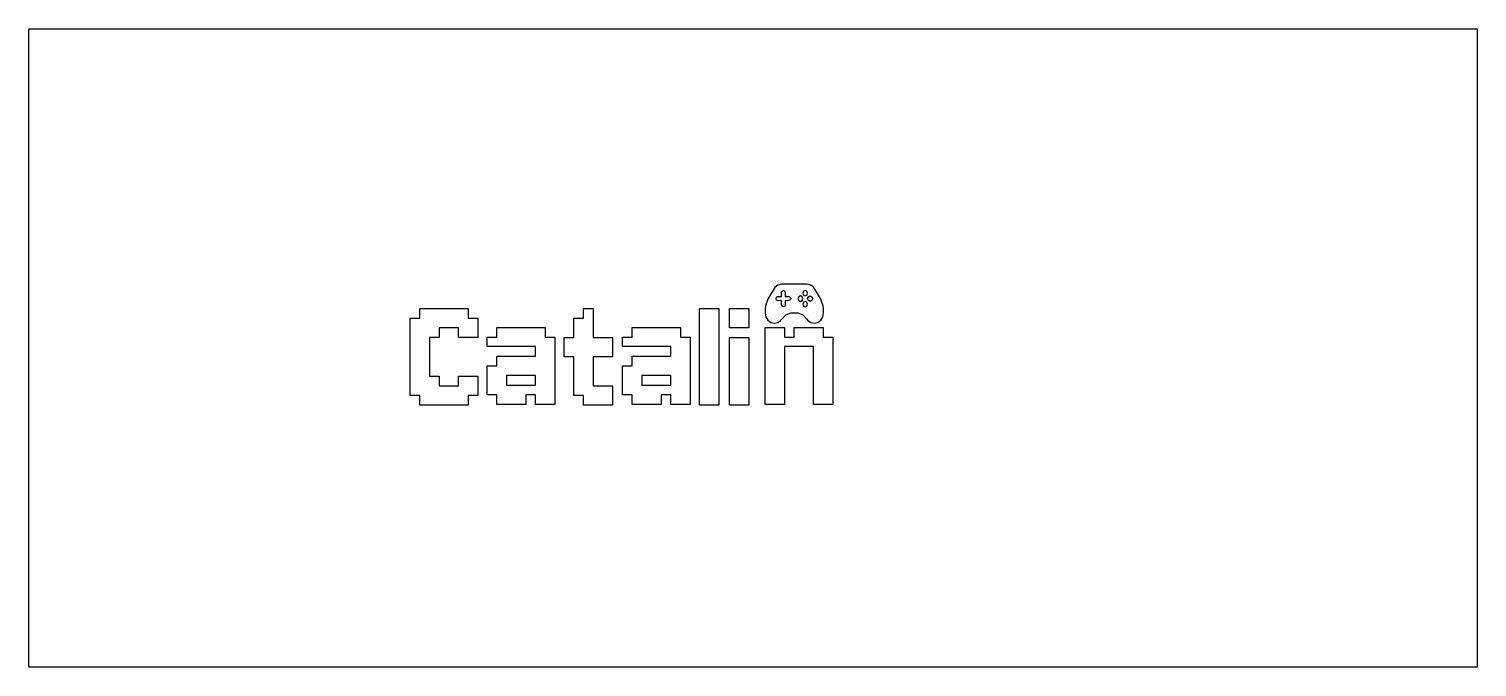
# Model space of a CAD drawing. Extents: x 0 to 204, y 0 to 90.
import ezdxf

# ---------------------------------------------------------------- set-up
doc = ezdxf.new("R2010")
doc.units = 0

msp = doc.modelspace()

# ---------------------------------------------------------------- linework, layer by layer
at = {"layer": 'Layer 1', "color": 7}
msp.add_lwpolyline([(0, 89.9583), (203.993493, 89.9583), (203.993493, 0.00008), (0, 0.00008), (0, 89.9583)], dxfattribs=at)
msp.add_lwpolyline([(0, 89.9583), (203.993493, 89.9583), (203.993493, 0.00008), (0, 0.00008), (0, 89.9583)], dxfattribs=at)
for points in [[(104.088804, 51.850675), (103.776861, 50.934424), (103.716536, 50.494158), (103.716536, 49.91525), (103.817264, 49.352102), (104.091946, 48.89224), (104.499334, 48.582199), (104.998176, 48.468511), (105.488217, 48.578048), (105.891144, 48.877291), (106.048041, 49.053239), (106.627511, 49.638331), (107.304811, 49.91525), (108.330334, 49.91525), (109.007634, 49.638331), (109.587104, 49.053239), (109.744266, 48.877291), (110.146961, 48.578048), (110.636969, 48.468511), (111.135811, 48.582199), (111.543199, 48.89224), (111.817881, 49.352102), (111.918609, 49.91525), (111.918609, 50.494158), (111.858284, 50.934424), (111.546341, 51.850675), (111.495541, 51.968944), (110.546217, 53.509875), (110.129565, 53.843812), (109.61171, 53.96681), (106.023435, 53.96681), (105.50558, 53.843812), (105.088928, 53.509875), (104.139604, 51.968944), (104.088804, 51.850675), (104.088804, 51.850675)], [(106.023171, 52.809259), (106.098478, 53.013914), (106.279552, 53.098713), (106.46089, 53.013914), (106.535668, 52.809259), (106.535668, 52.230616), (107.04843, 52.230616), (107.229702, 52.145685), (107.304811, 51.940898), (107.229702, 51.736508), (107.04843, 51.651973), (106.535932, 51.651709), (106.535932, 51.073066), (106.460758, 50.868411), (106.279816, 50.783612), (106.098345, 50.868411), (106.023435, 51.073066), (106.023171, 51.651973), (105.510938, 51.651709), (105.329533, 51.736508), (105.254292, 51.941162), (105.329533, 52.145685), (105.510938, 52.230352), (106.023171, 52.230616), (106.023171, 52.809259), (106.023171, 52.809259)], [(109.355329, 52.326924), (109.597092, 52.439935), (109.69717, 52.712687), (109.597092, 52.985571), (109.355329, 53.098713), (109.113798, 52.985571), (109.013752, 52.712687), (109.113798, 52.439935), (109.355329, 52.326924), (109.355329, 52.326924)], [(108.671911, 51.555136), (108.913674, 51.668146), (109.013752, 51.940898), (108.913674, 52.213881), (108.671911, 52.326924), (108.430281, 52.213881), (108.330334, 51.940898), (108.430281, 51.668146), (108.671911, 51.555136), (108.671911, 51.555136)], [(109.355329, 50.783612), (109.597092, 50.896622), (109.69717, 51.169374), (109.597092, 51.442126), (109.355329, 51.555136), (109.113798, 51.442126), (109.013752, 51.169374), (109.113798, 50.896622), (109.355329, 50.783612), (109.355329, 50.783612)], [(110.380853, 51.940898), (110.280774, 51.668146), (110.039011, 51.555136), (109.797249, 51.668146), (109.69717, 51.940898), (109.797249, 52.213881), (110.039011, 52.326924), (110.280774, 52.213881), (110.380853, 51.940898), (110.380853, 51.940898)], [(60.513836, 41.010445), (63.235337, 41.010445), (63.235337, 38.288944), (61.874587, 38.288944), (61.874587, 36.928194), (55.071099, 36.928194), (55.071099, 38.288944), (53.710349, 38.288944), (53.710349, 49.174683), (55.071099, 49.174683), (55.071099, 50.535433), (61.874587, 50.535433), (61.874587, 49.174683), (63.235337, 49.174683), (63.235337, 46.453182), (60.513836, 46.453182), (60.513836, 47.813932), (57.7926, 47.813932), (57.7926, 46.453182), (56.43185, 46.453182), (56.43185, 41.010445), (57.7926, 41.010445), (57.7926, 39.649695), (60.513836, 39.649695), (60.513836, 41.010445), (60.513836, 41.010445)], [(75.406155, 46.453182), (76.766905, 46.453182), (76.766905, 49.174683), (78.127656, 49.174683), (78.127656, 50.535433), (79.488406, 50.535433), (79.488406, 46.453182), (82.209642, 46.453182), (82.209642, 43.731946), (79.488406, 43.731946), (79.488406, 39.649695), (82.209642, 39.649695), (82.209642, 36.928194), (78.127656, 36.928194), (78.127656, 38.288944), (76.766905, 38.288944), (76.766905, 43.731946), (75.406155, 43.731946), (75.406155, 46.453182), (75.406155, 46.453182)], [(94.456131, 50.535433), (97.177632, 50.535433), (97.177632, 36.928194), (94.456131, 36.928194), (94.456131, 50.535433), (94.456131, 50.535433)], [(98.689459, 50.535433), (101.41096, 50.535433), (101.41096, 47.813932), (98.689459, 47.813932), (98.689459, 50.535433), (98.689459, 50.535433)], [(65.919002, 38.364615), (64.558252, 38.364615), (64.558252, 42.446866), (65.919002, 42.446866), (65.919002, 43.807352), (71.361739, 43.807352), (71.361739, 45.168102), (64.558252, 45.168102), (64.558252, 46.528853), (65.919002, 46.528853), (65.919002, 47.889603), (72.72249, 47.889603), (72.72249, 46.528853), (74.08324, 46.528853), (74.08324, 37.003865), (71.361739, 37.003865), (71.361739, 38.364615), (70.000989, 38.364615), (70.000989, 37.003865), (65.919002, 37.003865), (65.919002, 38.364615), (65.919002, 38.364615)], [(84.968978, 38.364615), (83.608228, 38.364615), (83.608228, 42.446866), (84.968978, 42.446866), (84.968978, 43.807352), (90.411715, 43.807352), (90.411715, 45.168102), (83.608228, 45.168102), (83.608228, 46.528853), (84.968978, 46.528853), (84.968978, 47.889603), (91.772466, 47.889603), (91.772466, 46.528853), (93.133216, 46.528853), (93.133216, 37.003865), (90.411715, 37.003865), (90.411715, 38.364615), (89.050965, 38.364615), (89.050965, 37.003865), (84.968978, 37.003865), (84.968978, 38.364615), (84.968978, 38.364615)], [(106.438037, 46.528853), (107.798787, 46.528853), (107.798787, 47.889603), (111.880774, 47.889603), (111.880774, 46.528853), (113.241524, 46.528853), (113.241524, 37.003865), (110.520023, 37.003865), (110.520023, 45.168102), (106.438037, 45.168102), (106.438037, 37.003865), (103.716536, 37.003865), (103.716536, 47.889603), (106.438037, 47.889603), (106.438037, 46.528853), (106.438037, 46.528853)], [(98.689459, 46.453182), (101.41096, 46.453182), (101.41096, 36.928194), (98.689459, 36.928194), (98.689459, 46.453182), (98.689459, 46.453182)], [(67.279753, 39.725365), (71.361739, 39.725365), (71.361739, 41.086116), (67.279753, 41.086116), (67.279753, 39.725365), (67.279753, 39.725365)], [(86.329729, 39.725365), (90.411715, 39.725365), (90.411715, 41.086116), (86.329729, 41.086116), (86.329729, 39.725365), (86.329729, 39.725365)]]:
    msp.add_lwpolyline(points, close=True, dxfattribs=at)

doc.saveas('drawing.dxf')
